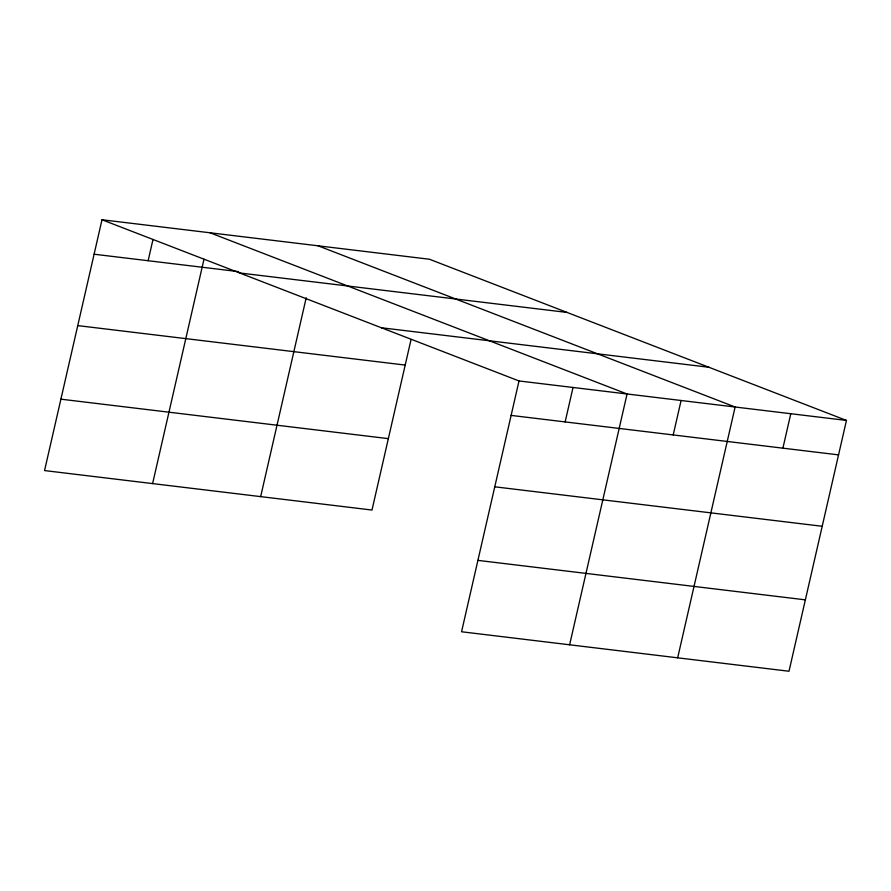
<?xml version="1.0" encoding="UTF-8"?>
<svg xmlns="http://www.w3.org/2000/svg" width="891" height="891" viewBox="0 0 891 891"><rect width="100%" height="100%" fill="white"/><g stroke="black" fill="none" stroke-linecap="round" stroke-linejoin="round"><path stroke-width="1.34" d="M101.997 219.754L519.008 380.958L461.56 631.764L789.003 671.246L846.45 420.429L429.44 259.236L101.997 219.754L44.55 470.571L371.993 510.042L411.063 339.482M148.129 260.718L152.985 239.523M152.606 483.59L203.983 259.281M260.662 496.621L306.203 297.772M565.139 421.922L573.036 387.474M569.616 644.794L627.064 393.989L210.053 232.785M673.195 434.953L681.092 400.505M677.672 657.814L735.12 407.009L318.109 245.816M782.899 448.173L790.785 413.725M94.101 254.213L238.632 271.632M239.601 272.958L567.055 312.429M381.393 327.765L708.835 367.237M77.751 325.605L405.193 365.076M519.008 380.958L846.45 420.429M511.111 415.406L838.565 454.878M60.9 399.168L388.353 438.639M494.761 486.809L822.204 526.28M477.91 560.372L805.364 599.843"/></g></svg>
